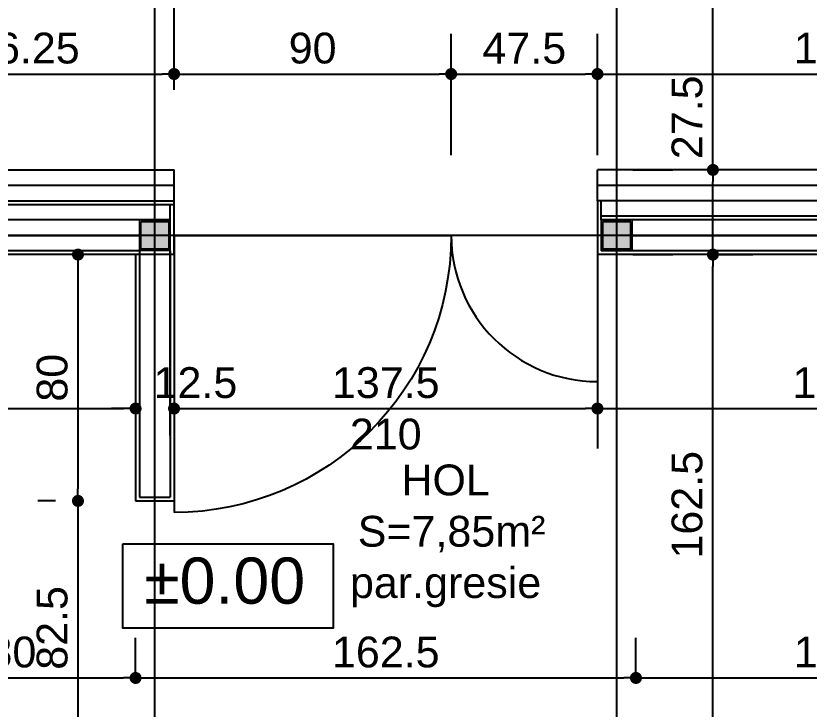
# Model space of a CAD drawing. Header units: millimetres. Extents: x 10453 to 58457, y -15634 to -5634.
# Drawn here: x 44716.3 to 44973.9, y -10158.4 to -9933.2 of the extents above; entities that cross this region are included whole.
import ezdxf

# ---------------------------------------------------------------- set-up
doc = ezdxf.new("R2010")
doc.units = ezdxf.units.MM
doc.header["$MEASUREMENT"] = 0
doc.layers.get('Defpoints').update_dxf_attribs({"color": 210, "lineweight": 0})
doc.layers.add('FINE', color=41, linetype='Continuous', lineweight=5)
doc.layers.add('MOBILA', color=142, linetype='Continuous')
doc.styles.add('1pe200', font='arial.ttf', dxfattribs={"height": 55})
doc.styles.get("Standard").update_dxf_attribs({"font": 'arial.ttf', "height": 10})
doc.dimstyles.get("Standard").update_dxf_attribs({"dimscale": 1.3, "dimtxt": 35, "dimasz": 3, "dimexe": 10, "dimexo": 20, "dimgap": 2.5, "dimtad": 1, "dimdsep": 46, "dimtxsty": 'Standard', "dimblk": 'DOT', "dimcen": 3, "dimazin": 0, "dimtfac": 1, "dimtofl": 0, "dimtmove": 0, "dimatfit": 3, "dimldrblk": 'DOT', "dimfxl": 0.18, "dimtolj": 1, "dimtzin": 0, "dimlwe": -1, "dimarcsym": 0})

# ---------------------------------------------------------------- blocks, each defined once
blk = doc.blocks.new('A$C036C63DA')
at = {"layer": 'FINE', "ltscale": 10}
for p, q in [((0, 15), (0, -15)), ((-15, 0), (15, 0))]:
    blk.add_line(p, q, dxfattribs=at)
for points in [[(-5, 5), (5, 5), (5, -5), (-5, -5)], [(-4.5, 4.5), (4.5, 4.5), (4.5, -4.5), (-4.5, -4.5)]]:
    blk.add_lwpolyline(points, close=True, dxfattribs=at)
blk = doc.blocks.new('A$C5BD2380B')
at = {"layer": 'MOBILA', "ltscale": 10}
for q in [(0, 80), (80, 0)]:
    blk.add_line((0, 0), q, dxfattribs=at)
blk.add_arc((0, 0), 80, 0, 90, dxfattribs=at)
blk = doc.blocks.new('_Dot')
at = {"color": 0, "linetype": 'ByBlock', "lineweight": -2}
blk.add_line((-0.5, 0), (-1, 0), dxfattribs=at)
at = {"color": 0, "linetype": 'ByBlock', "const_width": 0.5}
blk.add_lwpolyline([(-0.25, 0, 1), (0.25, 0, 1)], format="xyb", close=True, dxfattribs=at)
blk = doc.blocks.new('*D151')
at = {"color": 0, "ltscale": 10, "transparency": 16777216}
for p, q in [((44617.69, -10036.76), (44617.69, -10073.76)), ((44755.19, -10036.76), (44755.19, -10073.76))]:
    blk.add_line(p, q, dxfattribs=at)
at = {"color": 0, "linetype": 'ByBlock', "lineweight": -2, "ltscale": 10, "transparency": 16777216}
blk.add_line((44621.59, -10060.76), (44751.29, -10060.76), dxfattribs=at)
at = {"layer": 'Defpoints', "color": 0, "ltscale": 10, "transparency": 16777216}
for p in [(44617.69, -10010.76), (44755.19, -10010.76), (44755.19, -10060.76)]:
    blk.add_point(p, dxfattribs=at)
at = {"color": 0, "lineweight": -2, "ltscale": 10, "transparency": 16777216, "xscale": 3.9, "yscale": 3.9, "zscale": 3.9, "rotation": 180}
blk.add_blockref('_Dot', (44617.69, -10060.76), dxfattribs=at)
at = {"color": 0, "lineweight": -2, "ltscale": 10, "transparency": 16777216, "xscale": 3.9, "yscale": 3.9, "zscale": 3.9}
blk.add_blockref('_Dot', (44755.19, -10060.76), dxfattribs=at)
at = {"color": 0, "ltscale": 10, "transparency": 16777216, "insert": (44686.44, -10052.4), "char_height": 10, "attachment_point": 5}
blk.add_mtext('\\A1;137.5', dxfattribs=at)
blk = doc.blocks.new('*D152')
at = {"color": 0, "ltscale": 10, "transparency": 16777216}
for p, q in [((44755.19, -10036.76), (44755.19, -10073.76)), ((44767.69, -10036.76), (44767.69, -10073.76))]:
    blk.add_line(p, q, dxfattribs=at)
at = {"color": 0, "linetype": 'ByBlock', "lineweight": -2, "ltscale": 10, "transparency": 16777216}
for p, q in [((44751.29, -10060.76), (44747.39, -10060.76)), ((44771.59, -10060.76), (44775.49, -10060.76))]:
    blk.add_line(p, q, dxfattribs=at)
at = {"layer": 'Defpoints', "color": 0, "ltscale": 10, "transparency": 16777216}
for p in [(44755.19, -10010.76), (44767.69, -10010.76), (44767.69, -10060.76)]:
    blk.add_point(p, dxfattribs=at)
at = {"color": 0, "lineweight": -2, "ltscale": 10, "transparency": 16777216, "xscale": 3.9, "yscale": 3.9, "zscale": 3.9}
blk.add_blockref('_Dot', (44755.19, -10060.76), dxfattribs=at)
at = {"color": 0, "lineweight": -2, "ltscale": 10, "transparency": 16777216, "xscale": 3.9, "yscale": 3.9, "zscale": 3.9, "rotation": 180}
blk.add_blockref('_Dot', (44767.69, -10060.76), dxfattribs=at)
at = {"color": 0, "ltscale": 10, "transparency": 16777216, "insert": (44774.64, -10052.4), "char_height": 10, "attachment_point": 5}
blk.add_mtext('\\A1;12.5', dxfattribs=at)
blk = doc.blocks.new('*D153')
at = {"color": 0, "ltscale": 10, "transparency": 16777216}
for p, q in [((44767.69, -10036.76), (44767.69, -10073.76)), ((44905.19, -10036.76), (44905.19, -10073.76))]:
    blk.add_line(p, q, dxfattribs=at)
at = {"color": 0, "linetype": 'ByBlock', "lineweight": -2, "ltscale": 10, "transparency": 16777216}
blk.add_line((44771.59, -10060.76), (44901.29, -10060.76), dxfattribs=at)
at = {"layer": 'Defpoints', "color": 0, "ltscale": 10, "transparency": 16777216}
for p in [(44767.69, -10010.76), (44905.19, -10010.76), (44905.19, -10060.76)]:
    blk.add_point(p, dxfattribs=at)
at = {"color": 0, "lineweight": -2, "ltscale": 10, "transparency": 16777216, "xscale": 3.9, "yscale": 3.9, "zscale": 3.9, "rotation": 180}
blk.add_blockref('_Dot', (44767.69, -10060.76), dxfattribs=at)
at = {"color": 0, "lineweight": -2, "ltscale": 10, "transparency": 16777216, "xscale": 3.9, "yscale": 3.9, "zscale": 3.9}
blk.add_blockref('_Dot', (44905.19, -10060.76), dxfattribs=at)
at = {"color": 0, "ltscale": 10, "transparency": 16777216, "char_height": 10, "attachment_point": 5}
for s, insert in [('\\A1;137.5', (44836.44, -10052.4)), ('\\A1;210', (44836.44, -10069.11))]:
    blk.add_mtext(s, dxfattribs=dict(at, insert=insert))
blk = doc.blocks.new('*D154')
at = {"color": 0, "ltscale": 10, "transparency": 16777216}
for p, q in [((44905.19, -10036.76), (44905.19, -10073.76)), ((45055.19, -10061.76), (45055.19, -10073.76))]:
    blk.add_line(p, q, dxfattribs=at)
at = {"color": 0, "linetype": 'ByBlock', "lineweight": -2, "ltscale": 10, "transparency": 16777216}
blk.add_line((44909.09, -10060.76), (45051.29, -10060.76), dxfattribs=at)
at = {"layer": 'Defpoints', "color": 0, "ltscale": 10, "transparency": 16777216}
for p in [(44905.19, -10010.76), (45055.19, -10035.76), (45055.19, -10060.76)]:
    blk.add_point(p, dxfattribs=at)
at = {"color": 0, "lineweight": -2, "ltscale": 10, "transparency": 16777216, "xscale": 3.9, "yscale": 3.9, "zscale": 3.9, "rotation": 180}
blk.add_blockref('_Dot', (44905.19, -10060.76), dxfattribs=at)
at = {"color": 0, "lineweight": -2, "ltscale": 10, "transparency": 16777216, "xscale": 3.9, "yscale": 3.9, "zscale": 3.9}
blk.add_blockref('_Dot', (45055.19, -10060.76), dxfattribs=at)
at = {"color": 0, "ltscale": 10, "transparency": 16777216, "insert": (44980.19, -10052.4), "char_height": 10, "attachment_point": 5}
blk.add_mtext('\\A1;150', dxfattribs=at)
blk = doc.blocks.new('*D158')
at = {"color": 0, "ltscale": 10, "transparency": 16777216}
for p, q in [((44675.19, -10147.26), (44675.19, -10135.26)), ((44755.19, -10147.26), (44755.19, -10135.26))]:
    blk.add_line(p, q, dxfattribs=at)
at = {"color": 0, "linetype": 'ByBlock', "lineweight": -2, "ltscale": 10, "transparency": 16777216}
blk.add_line((44679.09, -10148.26), (44751.29, -10148.26), dxfattribs=at)
at = {"layer": 'Defpoints', "color": 0, "ltscale": 10, "transparency": 16777216}
for p in [(44755.19, -10148.26), (44675.19, -10173.26), (44755.19, -10173.26)]:
    blk.add_point(p, dxfattribs=at)
at = {"color": 0, "lineweight": -2, "ltscale": 10, "transparency": 16777216, "xscale": 3.9, "yscale": 3.9, "zscale": 3.9, "rotation": 180}
blk.add_blockref('_Dot', (44675.19, -10148.26), dxfattribs=at)
at = {"color": 0, "lineweight": -2, "ltscale": 10, "transparency": 16777216, "xscale": 3.9, "yscale": 3.9, "zscale": 3.9}
blk.add_blockref('_Dot', (44755.19, -10148.26), dxfattribs=at)
at = {"color": 0, "ltscale": 10, "transparency": 16777216, "insert": (44715.19, -10139.9), "char_height": 10, "attachment_point": 5}
blk.add_mtext('\\A1;80', dxfattribs=at)
blk = doc.blocks.new('*D159')
at = {"color": 0, "ltscale": 10, "transparency": 16777216}
for p, q in [((44755.19, -10147.26), (44755.19, -10135.26)), ((44917.69, -10147.26), (44917.69, -10135.26))]:
    blk.add_line(p, q, dxfattribs=at)
at = {"color": 0, "linetype": 'ByBlock', "lineweight": -2, "ltscale": 10, "transparency": 16777216}
blk.add_line((44759.09, -10148.26), (44913.79, -10148.26), dxfattribs=at)
at = {"layer": 'Defpoints', "color": 0, "ltscale": 10, "transparency": 16777216}
for p in [(44917.69, -10148.26), (44755.19, -10173.26), (44917.69, -10173.26)]:
    blk.add_point(p, dxfattribs=at)
at = {"color": 0, "lineweight": -2, "ltscale": 10, "transparency": 16777216, "xscale": 3.9, "yscale": 3.9, "zscale": 3.9, "rotation": 180}
blk.add_blockref('_Dot', (44755.19, -10148.26), dxfattribs=at)
at = {"color": 0, "lineweight": -2, "ltscale": 10, "transparency": 16777216, "xscale": 3.9, "yscale": 3.9, "zscale": 3.9}
blk.add_blockref('_Dot', (44917.69, -10148.26), dxfattribs=at)
at = {"color": 0, "ltscale": 10, "transparency": 16777216, "insert": (44836.44, -10139.9), "char_height": 10, "attachment_point": 5}
blk.add_mtext('\\A1;162.5', dxfattribs=at)
blk = doc.blocks.new('*D160')
at = {"color": 0, "ltscale": 10, "transparency": 16777216}
for p, q in [((45055.19, -10123.51), (45055.19, -10135.26)), ((44917.69, -10147.26), (44917.69, -10135.26))]:
    blk.add_line(p, q, dxfattribs=at)
at = {"color": 0, "linetype": 'ByBlock', "lineweight": -2, "ltscale": 10, "transparency": 16777216}
blk.add_line((44921.59, -10148.26), (45051.29, -10148.26), dxfattribs=at)
at = {"layer": 'Defpoints', "color": 0, "ltscale": 10, "transparency": 16777216}
for p in [(45055.19, -10148.26), (45055.19, -10149.51), (44917.69, -10173.26)]:
    blk.add_point(p, dxfattribs=at)
at = {"color": 0, "lineweight": -2, "ltscale": 10, "transparency": 16777216, "xscale": 3.9, "yscale": 3.9, "zscale": 3.9, "rotation": 180}
blk.add_blockref('_Dot', (44917.69, -10148.26), dxfattribs=at)
at = {"color": 0, "lineweight": -2, "ltscale": 10, "transparency": 16777216, "xscale": 3.9, "yscale": 3.9, "zscale": 3.9}
blk.add_blockref('_Dot', (45055.19, -10148.26), dxfattribs=at)
at = {"color": 0, "ltscale": 10, "transparency": 16777216, "insert": (44986.44, -10139.9), "char_height": 10, "attachment_point": 5}
blk.add_mtext('\\A1;137.5', dxfattribs=at)
blk = doc.blocks.new('*D183')
at = {"color": 0, "ltscale": 10, "transparency": 16777216}
for p, q in [((44943.69, -10010.76), (44955.69, -10010.76)), ((44916.69, -10173.26), (44929.69, -10173.26))]:
    blk.add_line(p, q, dxfattribs=at)
at = {"color": 0, "linetype": 'ByBlock', "lineweight": -2, "ltscale": 10, "transparency": 16777216}
blk.add_line((44942.69, -10169.36), (44942.69, -10014.66), dxfattribs=at)
at = {"layer": 'Defpoints', "color": 0, "ltscale": 10, "transparency": 16777216}
for p in [(44917.69, -10010.76), (44942.69, -10010.76), (44942.69, -10173.26)]:
    blk.add_point(p, dxfattribs=at)
at = {"color": 0, "lineweight": -2, "ltscale": 10, "transparency": 16777216, "xscale": 3.9, "yscale": 3.9, "zscale": 3.9}
for p, rotation in [((44942.69, -10010.76), 90), ((44942.69, -10173.26), 270)]:
    blk.add_blockref('_Dot', p, dxfattribs=dict(at, rotation=rotation))
at = {"color": 0, "ltscale": 10, "transparency": 16777216, "insert": (44934.33, -10092.01), "char_height": 10, "attachment_point": 5, "rotation": 90}
blk.add_mtext('\\A1;162.5', dxfattribs=at)
blk = doc.blocks.new('*D184')
at = {"color": 0, "ltscale": 10, "transparency": 16777216}
for p, q in [((44916.69, -9983.26), (44929.69, -9983.26)), ((44916.69, -10010.76), (44929.69, -10010.76))]:
    blk.add_line(p, q, dxfattribs=at)
at = {"color": 0, "linetype": 'ByBlock', "lineweight": -2, "ltscale": 10, "transparency": 16777216}
blk.add_line((44942.69, -10006.86), (44942.69, -9987.16), dxfattribs=at)
at = {"layer": 'Defpoints', "color": 0, "ltscale": 10, "transparency": 16777216}
for p in [(44942.69, -9983.26), (44942.69, -9983.26), (44942.69, -10010.76)]:
    blk.add_point(p, dxfattribs=at)
at = {"color": 0, "lineweight": -2, "ltscale": 10, "transparency": 16777216, "xscale": 3.9, "yscale": 3.9, "zscale": 3.9}
for p, rotation in [((44942.69, -9983.26), 90), ((44942.69, -10010.76), 270)]:
    blk.add_blockref('_Dot', p, dxfattribs=dict(at, rotation=rotation))
at = {"color": 0, "ltscale": 10, "transparency": 16777216, "insert": (44934.33, -9966.17), "char_height": 10, "attachment_point": 5, "rotation": 90}
blk.add_mtext('\\A1;27.5', dxfattribs=at)
blk = doc.blocks.new('*D185')
at = {"color": 0, "ltscale": 10, "transparency": 16777216}
for p, q in [((44916.69, -9813.26), (44929.69, -9813.26)), ((44916.69, -9983.26), (44929.69, -9983.26))]:
    blk.add_line(p, q, dxfattribs=at)
at = {"color": 0, "linetype": 'ByBlock', "lineweight": -2, "ltscale": 10, "transparency": 16777216}
blk.add_line((44942.69, -9979.36), (44942.69, -9817.16), dxfattribs=at)
at = {"layer": 'Defpoints', "color": 0, "ltscale": 10, "transparency": 16777216}
for p in [(44942.69, -9813.26), (44942.69, -9813.26), (44942.69, -9983.26)]:
    blk.add_point(p, dxfattribs=at)
at = {"color": 0, "lineweight": -2, "ltscale": 10, "transparency": 16777216, "xscale": 3.9, "yscale": 3.9, "zscale": 3.9}
for p, rotation in [((44942.69, -9813.26), 90), ((44942.69, -9983.26), 270)]:
    blk.add_blockref('_Dot', p, dxfattribs=dict(at, rotation=rotation))
at = {"color": 0, "ltscale": 10, "transparency": 16777216, "insert": (44934.33, -9898.26), "char_height": 10, "attachment_point": 5, "rotation": 90}
blk.add_mtext('\\A1;170', dxfattribs=at)
blk = doc.blocks.new('*D198')
at = {"color": 0, "ltscale": 10, "transparency": 16777216}
for p, q in [((44671.44, -9957.26), (44671.44, -9939.11)), ((44767.69, -9957.26), (44767.69, -9939.11))]:
    blk.add_line(p, q, dxfattribs=at)
at = {"color": 0, "linetype": 'ByBlock', "lineweight": -2, "ltscale": 10, "transparency": 16777216}
blk.add_line((44675.34, -9952.11), (44763.79, -9952.11), dxfattribs=at)
at = {"layer": 'Defpoints', "color": 0, "ltscale": 10, "transparency": 16777216}
for p in [(44767.69, -9952.11), (44671.44, -9983.26), (44767.69, -9983.26)]:
    blk.add_point(p, dxfattribs=at)
at = {"color": 0, "lineweight": -2, "ltscale": 10, "transparency": 16777216, "xscale": 3.9, "yscale": 3.9, "zscale": 3.9, "rotation": 180}
blk.add_blockref('_Dot', (44671.44, -9952.11), dxfattribs=at)
at = {"color": 0, "lineweight": -2, "ltscale": 10, "transparency": 16777216, "xscale": 3.9, "yscale": 3.9, "zscale": 3.9}
blk.add_blockref('_Dot', (44767.69, -9952.11), dxfattribs=at)
at = {"color": 0, "ltscale": 10, "transparency": 16777216, "insert": (44719.56, -9943.75), "char_height": 10, "attachment_point": 5}
blk.add_mtext('\\A1;96.25', dxfattribs=at)
blk = doc.blocks.new('*D199')
at = {"color": 0, "ltscale": 10, "transparency": 16777216}
for p, q in [((44767.69, -9957.26), (44767.69, -9939.11)), ((44857.69, -9978.51), (44857.69, -9939.11))]:
    blk.add_line(p, q, dxfattribs=at)
at = {"color": 0, "linetype": 'ByBlock', "lineweight": -2, "ltscale": 10, "transparency": 16777216}
blk.add_line((44771.59, -9952.11), (44853.79, -9952.11), dxfattribs=at)
at = {"layer": 'Defpoints', "color": 0, "ltscale": 10, "transparency": 16777216}
for p in [(44857.69, -9952.11), (44767.69, -9983.26), (44857.69, -10004.51)]:
    blk.add_point(p, dxfattribs=at)
at = {"color": 0, "lineweight": -2, "ltscale": 10, "transparency": 16777216, "xscale": 3.9, "yscale": 3.9, "zscale": 3.9, "rotation": 180}
blk.add_blockref('_Dot', (44767.69, -9952.11), dxfattribs=at)
at = {"color": 0, "lineweight": -2, "ltscale": 10, "transparency": 16777216, "xscale": 3.9, "yscale": 3.9, "zscale": 3.9}
blk.add_blockref('_Dot', (44857.69, -9952.11), dxfattribs=at)
at = {"color": 0, "ltscale": 10, "transparency": 16777216, "insert": (44812.69, -9943.75), "char_height": 10, "attachment_point": 5}
blk.add_mtext('\\A1;90', dxfattribs=at)
blk = doc.blocks.new('*D200')
at = {"color": 0, "ltscale": 10, "transparency": 16777216}
for p, q in [((44905.19, -9957.26), (44905.19, -9939.11)), ((45067.69, -9957.26), (45067.69, -9939.11))]:
    blk.add_line(p, q, dxfattribs=at)
at = {"color": 0, "linetype": 'ByBlock', "lineweight": -2, "ltscale": 10, "transparency": 16777216}
blk.add_line((44909.09, -9952.11), (45063.79, -9952.11), dxfattribs=at)
at = {"layer": 'Defpoints', "color": 0, "ltscale": 10, "transparency": 16777216}
for p in [(45067.69, -9952.11), (44905.19, -9983.26), (45067.69, -9983.26)]:
    blk.add_point(p, dxfattribs=at)
at = {"color": 0, "lineweight": -2, "ltscale": 10, "transparency": 16777216, "xscale": 3.9, "yscale": 3.9, "zscale": 3.9, "rotation": 180}
blk.add_blockref('_Dot', (44905.19, -9952.11), dxfattribs=at)
at = {"color": 0, "lineweight": -2, "ltscale": 10, "transparency": 16777216, "xscale": 3.9, "yscale": 3.9, "zscale": 3.9}
blk.add_blockref('_Dot', (45067.69, -9952.11), dxfattribs=at)
at = {"color": 0, "ltscale": 10, "transparency": 16777216, "insert": (44986.44, -9943.75), "char_height": 10, "attachment_point": 5}
blk.add_mtext('\\A1;162.5', dxfattribs=at)
blk = doc.blocks.new('*D246')
at = {"color": 0, "ltscale": 10, "transparency": 16777216}
for p, q in [((43990.19, -9957.26), (43990.19, -9900.26)), ((44767.69, -9957.26), (44767.69, -9900.26))]:
    blk.add_line(p, q, dxfattribs=at)
at = {"color": 0, "linetype": 'ByBlock', "lineweight": -2, "ltscale": 10, "transparency": 16777216}
blk.add_line((43994.09, -9913.26), (44763.79, -9913.26), dxfattribs=at)
at = {"layer": 'Defpoints', "color": 0, "ltscale": 10, "transparency": 16777216}
for p in [(44767.69, -9913.26), (43990.19, -9983.26), (44767.69, -9983.26)]:
    blk.add_point(p, dxfattribs=at)
at = {"color": 0, "lineweight": -2, "ltscale": 10, "transparency": 16777216, "xscale": 3.9, "yscale": 3.9, "zscale": 3.9, "rotation": 180}
blk.add_blockref('_Dot', (43990.19, -9913.26), dxfattribs=at)
at = {"color": 0, "lineweight": -2, "ltscale": 10, "transparency": 16777216, "xscale": 3.9, "yscale": 3.9, "zscale": 3.9}
blk.add_blockref('_Dot', (44767.69, -9913.26), dxfattribs=at)
at = {"color": 0, "ltscale": 10, "transparency": 16777216, "insert": (44378.94, -9904.92), "char_height": 10, "attachment_point": 5}
blk.add_mtext('\\A1;777.5', dxfattribs=at)
blk = doc.blocks.new('*D254')
at = {"color": 0, "ltscale": 10, "transparency": 16777216}
for p, q in [((44857.69, -9978.51), (44857.69, -9939.11)), ((44905.19, -9978.51), (44905.19, -9939.11))]:
    blk.add_line(p, q, dxfattribs=at)
at = {"color": 0, "linetype": 'ByBlock', "lineweight": -2, "ltscale": 10, "transparency": 16777216}
blk.add_line((44861.59, -9952.11), (44901.29, -9952.11), dxfattribs=at)
at = {"layer": 'Defpoints', "color": 0, "ltscale": 10, "transparency": 16777216}
for p in [(44905.19, -9952.11), (44857.69, -10004.51), (44905.19, -10004.51)]:
    blk.add_point(p, dxfattribs=at)
at = {"color": 0, "lineweight": -2, "ltscale": 10, "transparency": 16777216, "xscale": 3.9, "yscale": 3.9, "zscale": 3.9, "rotation": 180}
blk.add_blockref('_Dot', (44857.69, -9952.11), dxfattribs=at)
at = {"color": 0, "lineweight": -2, "ltscale": 10, "transparency": 16777216, "xscale": 3.9, "yscale": 3.9, "zscale": 3.9}
blk.add_blockref('_Dot', (44905.19, -9952.11), dxfattribs=at)
at = {"color": 0, "ltscale": 10, "transparency": 16777216, "insert": (44881.44, -9943.78), "char_height": 10, "attachment_point": 5}
blk.add_mtext('\\A1;47.5', dxfattribs=at)
blk = doc.blocks.new('*D259')
at = {"color": 0, "ltscale": 10, "transparency": 16777216}
for p, q in [((44729.19, -10010.76), (44723.48, -10010.76)), ((44729.19, -10090.76), (44723.48, -10090.76))]:
    blk.add_line(p, q, dxfattribs=at)
at = {"color": 0, "linetype": 'ByBlock', "lineweight": -2, "ltscale": 10, "transparency": 16777216}
blk.add_line((44736.48, -10014.66), (44736.48, -10086.86), dxfattribs=at)
at = {"layer": 'Defpoints', "color": 0, "ltscale": 10, "transparency": 16777216}
for p in [(44755.19, -10010.76), (44736.48, -10090.76), (44755.19, -10090.76)]:
    blk.add_point(p, dxfattribs=at)
at = {"color": 0, "lineweight": -2, "ltscale": 10, "transparency": 16777216, "xscale": 3.9, "yscale": 3.9, "zscale": 3.9}
for p, rotation in [((44736.48, -10010.76), 90), ((44736.48, -10090.76), 270)]:
    blk.add_blockref('_Dot', p, dxfattribs=dict(at, rotation=rotation))
at = {"color": 0, "ltscale": 10, "transparency": 16777216, "insert": (44728.13, -10050.76), "char_height": 10, "attachment_point": 5, "rotation": 90}
blk.add_mtext('\\A1;80', dxfattribs=at)
blk = doc.blocks.new('*D260')
at = {"color": 0, "ltscale": 10, "transparency": 16777216}
for p, q in [((44729.19, -10090.76), (44723.48, -10090.76)), ((44729.19, -10173.26), (44723.48, -10173.26))]:
    blk.add_line(p, q, dxfattribs=at)
at = {"color": 0, "linetype": 'ByBlock', "lineweight": -2, "ltscale": 10, "transparency": 16777216}
blk.add_line((44736.48, -10094.66), (44736.48, -10169.36), dxfattribs=at)
at = {"layer": 'Defpoints', "color": 0, "ltscale": 10, "transparency": 16777216}
for p in [(44755.19, -10090.76), (44736.48, -10173.26), (44755.19, -10173.26)]:
    blk.add_point(p, dxfattribs=at)
at = {"color": 0, "lineweight": -2, "ltscale": 10, "transparency": 16777216, "xscale": 3.9, "yscale": 3.9, "zscale": 3.9}
for p, rotation in [((44736.48, -10090.76), 90), ((44736.48, -10173.26), 270)]:
    blk.add_blockref('_Dot', p, dxfattribs=dict(at, rotation=rotation))
at = {"color": 0, "ltscale": 10, "transparency": 16777216, "insert": (44728.13, -10132.01), "char_height": 10, "attachment_point": 5, "rotation": 90}
blk.add_mtext('\\A1;82.5', dxfattribs=at)

msp = doc.modelspace()

# ---------------------------------------------------------------- hatches: boundary and pattern name
at = {"ltscale": 10}
for points in [[(44756.936, -10000.005), (44765.936, -10000.005), (44765.936, -10009.005), (44756.936, -10009.005)], [(44906.936, -10000.005), (44915.936, -10000.005), (44915.936, -10009.005), (44906.936, -10009.005)]]:
    msp.add_hatch(color=256, dxfattribs=at).paths.add_polyline_path(points)

# ---------------------------------------------------------------- linework, layer by layer
at = {"color": 19, "ltscale": 2}
for p, q in [((44761.436, -10718.57), (44761.436, -9765.303)), ((44911.436, -10718.57), (44911.436, -9765.303)), ((45585.126, -10004.505), (43844.237, -10004.505))]:
    msp.add_line(p, q, dxfattribs=at)
at = {"ltscale": 10}
for p, q in [((44537.686, -9983.255), (44767.686, -9983.255)), ((44767.686, -10010.755), (44767.686, -9983.255)), ((45067.686, -9983.255), (44905.186, -9983.255)), ((44905.186, -9993.255), (44905.186, -9983.255)), ((44537.686, -9988.255), (44767.686, -9988.255)), ((44905.186, -9988.255), (45067.686, -9988.255)), ((44537.686, -9993.255), (44767.686, -9993.255)), ((45067.686, -9993.255), (44905.186, -9993.255)), ((44905.186, -9993.255), (44905.186, -10010.755)), ((44906.436, -9999.505), (44906.436, -9993.255)), ((44538.936, -9994.505), (44767.686, -9994.505)), ((44766.436, -10069.505), (44766.436, -9994.505)), ((44767.686, -10009.505), (44767.686, -9994.505)), ((45066.436, -9998.255), (44906.436, -9998.255)), ((44766.436, -9999.505), (44538.936, -9999.505)), ((44906.436, -9999.505), (44906.436, -10009.505)), ((45066.436, -9999.505), (44906.436, -9999.505)), ((44616.436, -10004.505), (44756.436, -10004.505)), ((44916.436, -10004.505), (45056.436, -10004.505)), ((44767.686, -10010.755), (44537.686, -10010.755)), ((44756.436, -10009.505), (44616.436, -10009.505)), ((44755.186, -10010.755), (44755.186, -10090.755)), ((44756.436, -10009.505), (44756.436, -10089.505)), ((44766.436, -10009.505), (44766.436, -10089.505)), ((44767.686, -10009.505), (44767.686, -10090.755)), ((45055.186, -10010.755), (44905.186, -10010.755)), ((45056.436, -10009.505), (44906.436, -10009.505)), ((44755.186, -10090.755), (44767.686, -10090.755)), ((44756.436, -10089.505), (44766.436, -10089.505))]:
    msp.add_line(p, q, dxfattribs=at)
for points in [[(44756.936, -10000.005), (44765.936, -10000.005), (44765.936, -10009.005), (44756.936, -10009.005)], [(44906.936, -10000.005), (44915.936, -10000.005), (44915.936, -10009.005), (44906.936, -10009.005)], [(44751.033, -10104.673), (44819.365, -10104.673), (44819.365, -10132.066), (44751.033, -10132.066)]]:
    msp.add_lwpolyline(points, close=True, dxfattribs=at)

# ---------------------------------------------------------------- block references
for p in [(44761.436, -10004.505), (44911.436, -10004.505)]:
    msp.add_blockref('A$C036C63DA', p, dxfattribs=at)
at = {"ltscale": 10, "rotation": 180}
for p, xscale, yscale, zscale in [((44767.686, -10004.505), -1.125, 1.125, 1.125), ((44905.186, -10004.505), 0.59375, 0.59375, 0.59375)]:
    msp.add_blockref('A$C5BD2380B', p, dxfattribs=dict(at, xscale=xscale, yscale=yscale, zscale=zscale))

# ---------------------------------------------------------------- texts
at = {"linetype": 'Continuous', "insert": (44855.872, -10102.126), "char_height": 10, "width": 197.69488, "attachment_point": 5}
msp.add_mtext('HOL\\P S=7,85m²\\Ppar.gresie', dxfattribs=at)
at = {"ltscale": 10, "insert": (44757.974, -10109.146), "char_height": 15, "width": 74.5108, "attachment_point": 1, "style": '1pe200'}
msp.add_mtext('%%P0.00 ', dxfattribs=at)

# ---------------------------------------------------------------- dimensions: what is measured, and where the dimension line sits
at = {"ltscale": 10}
for base, p1, p2, picture, middle in [((44942.686, -9813.255), (44942.686, -9983.255), (44942.686, -9813.255), '*D185', (44934.33, -9898.255)), ((44942.686, -10010.755), (44942.686, -10173.255), (44917.686, -10010.755), '*D183', (44934.33, -10092.005)), ((44736.484, -10173.255), (44755.186, -10090.755), (44755.186, -10173.255), '*D260', (44728.128, -10132.005))]:
    dim = msp.add_linear_dim(base=base, p1=p1, p2=p2, angle=90, dimstyle='Standard', override={"dimtmove": 1}, dxfattribs=at)
    dim.commit()
    dim.dimension.update_dxf_attribs({"geometry": picture, "text_midpoint": middle})
for base, p1, p2, picture, middle in [((44767.686, -9913.255), (43990.186, -9983.255), (44767.686, -9983.255), '*D246', (44378.936, -9904.92)), ((44767.686, -9952.11), (44671.436, -9983.255), (44767.686, -9983.255), '*D198', (44719.561, -9943.755)), ((44905.186, -9952.11), (44857.686, -10004.505), (44905.186, -10004.505), '*D254', (44881.436, -9943.775))]:
    dim = msp.add_linear_dim(base=base, p1=p1, p2=p2, dimstyle='Standard', dxfattribs=at)
    dim.commit()
    dim.dimension.update_dxf_attribs({"geometry": picture, "text_midpoint": middle})
for base, p1, p2, picture, middle in [((44857.686, -9952.11), (44767.686, -9983.255), (44857.686, -10004.505), '*D199', (44812.686, -9943.755)), ((45067.686, -9952.11), (44905.186, -9983.255), (45067.686, -9983.255), '*D200', (44986.436, -9943.755)), ((44755.186, -10060.755), (44617.686, -10010.755), (44755.186, -10010.755), '*D151', (44686.436, -10052.396)), ((45055.186, -10060.755), (44905.186, -10010.755), (45055.186, -10035.755), '*D154', (44980.186, -10052.4)), ((45055.186, -10148.255), (44917.686, -10173.255), (45055.186, -10149.505), '*D160', (44986.436, -10139.896)), ((44755.186, -10148.255), (44675.186, -10173.255), (44755.186, -10173.255), '*D158', (44715.186, -10139.9)), ((44917.686, -10148.255), (44755.186, -10173.255), (44917.686, -10173.255), '*D159', (44836.436, -10139.9))]:
    dim = msp.add_linear_dim(base=base, p1=p1, p2=p2, dimstyle='Standard', override={"dimtmove": 1}, dxfattribs=at)
    dim.commit()
    dim.dimension.update_dxf_attribs({"geometry": picture, "text_midpoint": middle})
dim = msp.add_linear_dim(base=(44942.686, -9983.255), p1=(44942.686, -10010.755), p2=(44942.686, -9983.255), angle=90, dimstyle='Standard', override={"dimtmove": 1}, dxfattribs=at)
dim.commit()
dim.dimension.update_dxf_attribs({"geometry": '*D184', "text_midpoint": (44942.686, -9966.167), "dimtype": 160})
dim = msp.add_linear_dim(base=(44736.484, -10090.755), p1=(44755.186, -10010.755), p2=(44755.186, -10090.755), angle=90, dimstyle='Standard', dxfattribs=at)
dim.commit()
dim.dimension.update_dxf_attribs({"geometry": '*D259', "text_midpoint": (44728.128, -10050.755)})
dim = msp.add_linear_dim(base=(44767.686, -10060.755), p1=(44755.186, -10010.755), p2=(44767.686, -10010.755), dimstyle='Standard', override={"dimtmove": 1}, dxfattribs=at)
dim.commit()
dim.dimension.update_dxf_attribs({"geometry": '*D152', "text_midpoint": (44774.644, -10060.755), "dimtype": 160})
dim = msp.add_linear_dim(base=(44905.186, -10060.755), p1=(44767.686, -10010.755), p2=(44905.186, -10010.755), text='<>\\X210', dimstyle='Standard', override={"dimtmove": 1}, dxfattribs=at)
dim.commit()
dim.dimension.update_dxf_attribs({"geometry": '*D153', "text_midpoint": (44836.436, -10060.755)})

doc.saveas('drawing.dxf')
